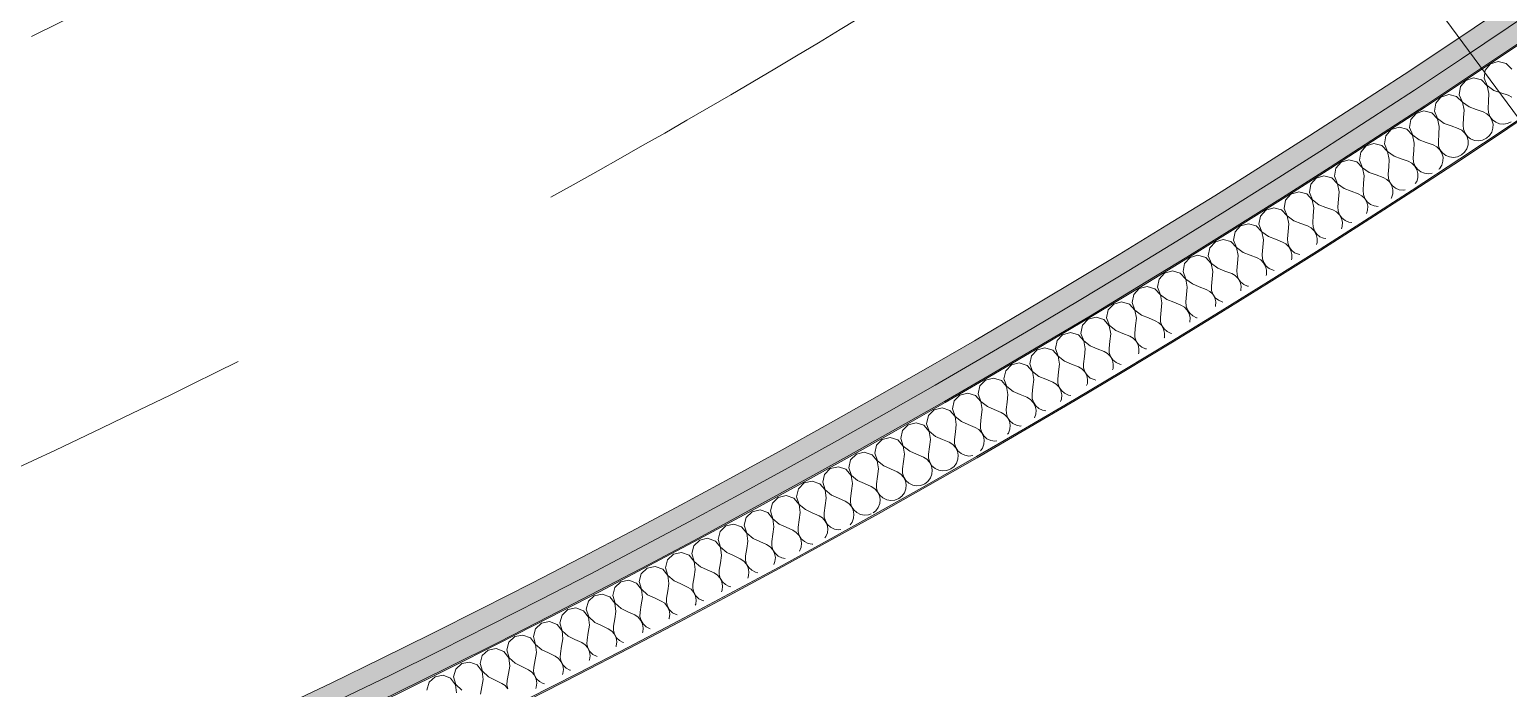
# Model space of a CAD drawing. Header units: millimetres. Extents: x -50172 to 68897, y -80883 to 956680.
# Drawn here: x -23919 to -22738, y -50097 to -49570 of the extents above; entities that cross this region are included whole.
import ezdxf
from ezdxf.enums import TextEntityAlignment as Align

# ---------------------------------------------------------------- set-up
doc = ezdxf.new("R2010")
doc.units = ezdxf.units.MM
doc.header["$MEASUREMENT"] = 0
doc.linetypes.add('Dashed', pattern=[564.444447, 282.222223, -282.222223])
doc.linetypes.add('Double Dashed', pattern=[1093.611073, 529.166651, -211.666656, 141.111112, -211.666656])
doc.layers.add('New_A-15-MG_Structural_Grid_Phase_2', color=7, linetype='Continuous')
doc.layers.add('New_A-25-M_Wall_Int', color=7, linetype='Continuous')
for name, color, linetype, lineweight, true_color in [('New_A-15-MG_Structural_Grid_Phase_2_Pen_No__222', 7, 'Continuous', 13, 0x65af33), ('New_A-25-M_Wall_Int_Pen_No__107', 7, 'Continuous', 15, 0xa6a6a6), ('New_A-25-M_Wall_Int_Pen_No__81', 7, 'Continuous', 20, 0x6a6a6a)]:
    doc.layers.add(name, color=color, linetype=linetype, lineweight=lineweight, true_color=true_color)
for name, color, linetype, lineweight in [('New_A-25-M_Wall_Int_Pen_No__1', 7, 'Continuous', 13), ('New_A-25-M_Wall_Int_Pen_No__150', 7, 'Continuous', 0), ('New_A-35-M_FFE_Sanitary_Pen_No__1', 7, 'Continuous', 13), ('New_A-95-P_Drawing_Pen_No__191', 7, 'Continuous', 5)]:
    doc.layers.add(name, color=color, linetype=linetype, lineweight=lineweight)
doc.styles.add('GENERATED_STYLE_4', font='')
doc.styles.get('GENERATED_STYLE_4').set_extended_font_data('Swis721 BT')

# ---------------------------------------------------------------- blocks, each defined once
blk = doc.blocks.new('*X239')
at = {"layer": 'New_A-25-M_Wall_Int_Pen_No__150', "linetype": 'Continuous'}
for p, q in [((-22756.7, -49602.9), (-22757.7, -49609.4)), ((-22752.5, -49598), (-22756.7, -49602.9)), ((-22746.3, -49595.9), (-22752.5, -49598)), ((-22740, -49597.5), (-22746.3, -49595.9)), ((-22735.4, -49602.1), (-22740, -49597.5)), ((-22776.5, -49616.1), (-22777.5, -49622.6)), ((-22772.3, -49611.2), (-22776.5, -49616.1)), ((-22766.1, -49609.2), (-22772.3, -49611.2)), ((-22759.8, -49610.8), (-22766.1, -49609.2)), ((-22755.2, -49615.4), (-22759.8, -49610.8)), ((-22757.7, -49609.4), (-22755.1, -49615.3)), ((-22753.8, -49621.7), (-22755.2, -49615.4)), ((-22755.1, -49615.3), (-22749.8, -49619.1)), ((-22796.3, -49629.3), (-22797.3, -49635.7)), ((-22792.1, -49624.4), (-22796.3, -49629.3)), ((-22785.9, -49622.4), (-22792.1, -49624.4)), ((-22779.6, -49624), (-22785.9, -49622.4)), ((-22775, -49628.6), (-22779.6, -49624)), ((-22777.5, -49622.6), (-22774.9, -49628.6)), ((-22773.6, -49635), (-22775, -49628.6)), ((-22774.9, -49628.6), (-22769.6, -49632.3)), ((-22754.1, -49627.7), (-22754.4, -49633.6)), ((-22753.8, -49621.7), (-22754.1, -49627.7)), ((-22749.8, -49619.1), (-22744.2, -49621.1)), ((-22744.2, -49621.1), (-22738.5, -49623)), ((-22735.6, -49624.5), (-22738.5, -49623)), ((-22816.2, -49642.4), (-22817.2, -49648.8)), ((-22811.9, -49637.5), (-22816.2, -49642.4)), ((-22805.7, -49635.5), (-22811.9, -49637.5)), ((-22799.4, -49637.1), (-22805.7, -49635.5)), ((-22794.9, -49641.8), (-22799.4, -49637.1)), ((-22797.3, -49635.7), (-22794.8, -49641.7)), ((-22793.5, -49648.1), (-22794.9, -49641.8)), ((-22794.8, -49641.7), (-22789.5, -49645.5)), ((-22774, -49640.9), (-22774.3, -49646.9)), ((-22773.6, -49635), (-22774, -49640.9)), ((-22769.6, -49632.3), (-22764, -49634.3)), ((-22764, -49634.3), (-22758.4, -49636.3)), ((-22755.5, -49637.8), (-22758.4, -49636.3)), ((-22753.1, -49640), (-22755.5, -49637.8)), ((-22754.4, -49633.6), (-22754.2, -49636.9)), ((-22754.2, -49636.9), (-22753, -49640)), ((-22751.4, -49642.9), (-22753.1, -49640)), ((-22753, -49640), (-22751, -49642.6)), ((-22751, -49642.6), (-22748.4, -49644.6)), ((-22831.8, -49650.5), (-22836.1, -49655.4)), ((-22825.6, -49648.6), (-22831.8, -49650.5)), ((-22819.3, -49650.2), (-22825.6, -49648.6)), ((-22814.8, -49654.9), (-22819.3, -49650.2)), ((-22817.2, -49648.8), (-22814.7, -49654.8)), ((-22793.9, -49654.1), (-22794.2, -49660)), ((-22793.5, -49648.1), (-22793.9, -49654.1)), ((-22789.5, -49645.5), (-22783.9, -49647.5)), ((-22783.9, -49647.5), (-22778.3, -49649.5)), ((-22775.4, -49651), (-22778.3, -49649.5)), ((-22773, -49653.3), (-22775.4, -49651)), ((-22774.3, -49646.9), (-22774.1, -49650.1)), ((-22774.1, -49650.1), (-22772.9, -49653.2)), ((-22771.3, -49656.1), (-22773, -49653.3)), ((-22772.9, -49653.2), (-22771, -49655.9)), ((-22753.3, -49655.3), (-22751.6, -49652.5)), ((-22751.6, -49652.5), (-22750.6, -49649.3)), ((-22750.5, -49646), (-22751.4, -49642.9)), ((-22750.6, -49649.3), (-22750.5, -49646)), ((-22748.4, -49644.6), (-22745.4, -49645.8)), ((-22745.4, -49645.8), (-22742.1, -49646.2)), ((-22742.1, -49646.2), (-22738.9, -49645.6)), ((-22738.9, -49645.6), (-22735.9, -49644.2)), ((-22851.8, -49663.5), (-22856.1, -49668.4)), ((-22845.6, -49661.6), (-22851.8, -49663.5)), ((-22839.3, -49663.2), (-22845.6, -49661.6)), ((-22834.8, -49667.9), (-22839.3, -49663.2)), ((-22836.1, -49655.4), (-22837.2, -49661.9)), ((-22837.2, -49661.9), (-22834.7, -49667.9)), ((-22813.4, -49661.3), (-22814.8, -49654.9)), ((-22814.7, -49654.8), (-22809.5, -49658.6)), ((-22813.4, -49661.3), (-22813.8, -49667.2)), ((-22809.5, -49658.6), (-22803.8, -49660.7)), ((-22803.8, -49660.7), (-22798.2, -49662.7)), ((-22795.3, -49664.2), (-22798.2, -49662.7)), ((-22792.9, -49666.5), (-22795.3, -49664.2)), ((-22794.2, -49660), (-22794, -49663.3)), ((-22794, -49663.3), (-22792.9, -49666.4)), ((-22773.3, -49668.5), (-22771.5, -49665.7)), ((-22771.5, -49665.7), (-22770.5, -49662.6)), ((-22770.5, -49659.3), (-22771.3, -49656.1)), ((-22771, -49655.9), (-22768.4, -49657.9)), ((-22770.5, -49662.6), (-22770.5, -49659.3)), ((-22768.4, -49657.9), (-22765.3, -49659.1)), ((-22765.3, -49659.1), (-22762, -49659.5)), ((-22762, -49659.5), (-22758.8, -49658.9)), ((-22758.8, -49658.9), (-22755.8, -49657.4)), ((-22755.8, -49657.4), (-22753.3, -49655.3)), ((-22871.8, -49676.4), (-22876.1, -49681.3)), ((-22865.6, -49674.5), (-22871.8, -49676.4)), ((-22859.3, -49676.2), (-22865.6, -49674.5)), ((-22854.8, -49680.9), (-22859.3, -49676.2)), ((-22856.1, -49668.4), (-22857.1, -49674.8)), ((-22857.1, -49674.8), (-22854.7, -49680.9)), ((-22833.4, -49674.3), (-22834.8, -49667.9)), ((-22834.7, -49667.9), (-22829.4, -49671.7)), ((-22833.4, -49674.3), (-22833.8, -49680.2)), ((-22829.4, -49671.7), (-22823.8, -49673.7)), ((-22823.8, -49673.7), (-22818.2, -49675.8)), ((-22815.3, -49677.3), (-22818.2, -49675.8)), ((-22812.9, -49679.6), (-22815.3, -49677.3)), ((-22813.8, -49667.2), (-22814.2, -49673.1)), ((-22814.2, -49673.1), (-22814, -49676.4)), ((-22814, -49676.4), (-22812.9, -49679.5)), ((-22792.9, -49666.4), (-22790.9, -49669.1)), ((-22791.3, -49669.3), (-22792.9, -49666.5)), ((-22791.5, -49678.9), (-22790.5, -49675.8)), ((-22790.4, -49672.5), (-22791.3, -49669.3)), ((-22790.9, -49669.1), (-22788.3, -49671.1)), ((-22790.5, -49675.8), (-22790.4, -49672.5)), ((-22788.3, -49671.1), (-22785.3, -49672.3)), ((-22785.3, -49672.3), (-22782, -49672.7)), ((-22782, -49672.7), (-22778.8, -49672.1)), ((-22778.8, -49672.1), (-22775.8, -49670.7)), ((-22775.8, -49670.7), (-22773.3, -49668.5)), ((-22891.8, -49689.3), (-22896.1, -49694.2)), ((-22885.6, -49687.4), (-22891.8, -49689.3)), ((-22879.3, -49689.1), (-22885.6, -49687.4)), ((-22874.8, -49693.8), (-22879.3, -49689.1)), ((-22876.1, -49681.3), (-22877.2, -49687.7)), ((-22877.2, -49687.7), (-22874.7, -49693.8)), ((-22853.4, -49687.3), (-22854.8, -49680.9)), ((-22854.7, -49680.9), (-22849.4, -49684.7)), ((-22853.4, -49687.3), (-22853.9, -49693.2)), ((-22849.4, -49684.7), (-22843.8, -49686.7)), ((-22843.8, -49686.7), (-22838.2, -49688.8)), ((-22835.3, -49690.3), (-22838.2, -49688.8)), ((-22833.8, -49680.2), (-22834.2, -49686.2)), ((-22834.2, -49686.2), (-22834, -49689.5)), ((-22834, -49689.5), (-22832.9, -49692.6)), ((-22812.9, -49679.5), (-22810.9, -49682.2)), ((-22811.3, -49682.4), (-22812.9, -49679.6)), ((-22811.5, -49692), (-22810.5, -49688.9)), ((-22810.5, -49685.6), (-22811.3, -49682.4)), ((-22810.9, -49682.2), (-22808.3, -49684.2)), ((-22810.5, -49688.9), (-22810.5, -49685.6)), ((-22808.3, -49684.2), (-22805.3, -49685.4)), ((-22805.3, -49685.4), (-22802, -49685.8)), ((-22802, -49685.8), (-22799, -49685.3)), ((-22793.7, -49682), (-22793.3, -49681.7)), ((-22793.3, -49681.7), (-22791.5, -49678.9)), ((-22905.6, -49700.2), (-22911.9, -49702.1)), ((-22899.3, -49701.9), (-22905.6, -49700.2)), ((-22896.1, -49694.2), (-22897.2, -49700.6)), ((-22897.2, -49700.6), (-22894.8, -49706.6)), ((-22873.5, -49700.2), (-22874.8, -49693.8)), ((-22874.7, -49693.8), (-22869.5, -49697.6)), ((-22873.5, -49700.2), (-22873.9, -49706.1)), ((-22869.5, -49697.6), (-22863.9, -49699.7)), ((-22863.9, -49699.7), (-22858.3, -49701.8)), ((-22853.9, -49693.2), (-22854.3, -49699.2)), ((-22854.3, -49699.2), (-22854.1, -49702.4)), ((-22833, -49692.6), (-22835.3, -49690.3)), ((-22831.3, -49695.4), (-22833, -49692.6)), ((-22832.9, -49692.6), (-22831, -49695.2)), ((-22830.5, -49698.6), (-22831.3, -49695.4)), ((-22831, -49695.2), (-22828.4, -49697.3)), ((-22830.6, -49701.9), (-22830.5, -49698.6)), ((-22828.4, -49697.3), (-22825.4, -49698.5)), ((-22825.4, -49698.5), (-22822.1, -49698.9)), ((-22822.1, -49698.9), (-22820.8, -49698.7)), ((-22812.6, -49693.6), (-22811.5, -49692)), ((-22925.7, -49713), (-22932, -49714.8)), ((-22919.5, -49714.7), (-22925.7, -49713)), ((-22916.2, -49706.9), (-22917.3, -49713.4)), ((-22917.3, -49713.4), (-22914.9, -49719.4)), ((-22911.9, -49702.1), (-22916.2, -49706.9)), ((-22894.9, -49706.7), (-22899.3, -49701.9)), ((-22893.6, -49713), (-22894.9, -49706.7)), ((-22894.8, -49706.6), (-22889.6, -49710.5)), ((-22893.6, -49713), (-22894.1, -49719)), ((-22889.6, -49710.5), (-22884, -49712.6)), ((-22884, -49712.6), (-22878.4, -49714.7)), ((-22873.9, -49706.1), (-22874.4, -49712.1)), ((-22874.4, -49712.1), (-22874.2, -49715.4)), ((-22855.4, -49703.3), (-22858.3, -49701.8)), ((-22853, -49705.6), (-22855.4, -49703.3)), ((-22854.1, -49702.4), (-22853, -49705.5)), ((-22853, -49705.5), (-22851.1, -49708.2)), ((-22851.4, -49708.4), (-22853, -49705.6)), ((-22850.6, -49711.6), (-22851.4, -49708.4)), ((-22851.1, -49708.2), (-22848.5, -49710.3)), ((-22850.7, -49714.9), (-22850.6, -49711.6)), ((-22848.5, -49710.3), (-22845.4, -49711.5)), ((-22845.4, -49711.5), (-22842.3, -49711.9)), ((-22831.9, -49705.5), (-22831.6, -49705.1)), ((-22831.6, -49705.1), (-22830.6, -49701.9)), ((-22936.3, -49719.7), (-22937.5, -49726.1)), ((-22932, -49714.8), (-22936.3, -49719.7)), ((-22915, -49719.5), (-22919.5, -49714.7)), ((-22913.7, -49725.8), (-22915, -49719.5)), ((-22914.9, -49719.4), (-22909.7, -49723.3)), ((-22909.7, -49723.3), (-22904.1, -49725.4)), ((-22894.1, -49719), (-22894.5, -49724.9)), ((-22894.5, -49724.9), (-22894.3, -49728.2)), ((-22875.5, -49716.2), (-22878.4, -49714.7)), ((-22873.2, -49718.5), (-22875.5, -49716.2)), ((-22874.2, -49715.4), (-22873.1, -49718.5)), ((-22871.5, -49721.4), (-22873.2, -49718.5)), ((-22873.1, -49718.5), (-22871.2, -49721.1)), ((-22870.7, -49724.5), (-22871.5, -49721.4)), ((-22871.2, -49721.1), (-22868.6, -49723.2)), ((-22870.9, -49727.8), (-22870.7, -49724.5)), ((-22868.6, -49723.2), (-22865.6, -49724.5)), ((-22865.6, -49724.5), (-22863.2, -49724.7)), ((-22851.6, -49717.6), (-22850.7, -49714.9)), ((-22956.5, -49732.3), (-22957.7, -49738.7)), ((-22952.1, -49727.5), (-22956.5, -49732.3)), ((-22945.9, -49725.7), (-22952.1, -49727.5)), ((-22939.6, -49727.4), (-22945.9, -49725.7)), ((-22935.2, -49732.2), (-22939.6, -49727.4)), ((-22937.5, -49726.1), (-22935.1, -49732.1)), ((-22933.9, -49738.6), (-22935.2, -49732.2)), ((-22935.1, -49732.1), (-22929.9, -49736)), ((-22929.9, -49736), (-22924.3, -49738.1)), ((-22914.2, -49731.8), (-22914.7, -49737.7)), ((-22913.7, -49725.8), (-22914.2, -49731.8)), ((-22904.1, -49725.4), (-22898.6, -49727.5)), ((-22895.7, -49729.1), (-22898.6, -49727.5)), ((-22893.3, -49731.4), (-22895.7, -49729.1)), ((-22894.3, -49728.2), (-22893.2, -49731.3)), ((-22891.7, -49734.2), (-22893.3, -49731.4)), ((-22893.2, -49731.3), (-22891.3, -49734)), ((-22890.9, -49737.4), (-22891.7, -49734.2)), ((-22891.3, -49734), (-22888.8, -49736.1)), ((-22888.8, -49736.1), (-22885.8, -49737.3)), ((-22871.5, -49729.9), (-22870.9, -49727.8)), ((-22976.7, -49744.9), (-22977.9, -49751.3)), ((-22972.3, -49740.1), (-22976.7, -49744.9)), ((-22966.1, -49738.3), (-22972.3, -49740.1)), ((-22959.8, -49740), (-22966.1, -49738.3)), ((-22955.4, -49744.8), (-22959.8, -49740)), ((-22957.7, -49738.7), (-22955.3, -49744.8)), ((-22954.1, -49751.2), (-22955.4, -49744.8)), ((-22955.3, -49744.8), (-22950.1, -49748.7)), ((-22950.1, -49748.7), (-22944.5, -49750.8)), ((-22934.4, -49744.5), (-22934.9, -49750.4)), ((-22933.9, -49738.6), (-22934.4, -49744.5)), ((-22924.3, -49738.1), (-22918.7, -49740.3)), ((-22915.9, -49741.8), (-22918.7, -49740.3)), ((-22913.5, -49744.1), (-22915.9, -49741.8)), ((-22914.7, -49737.7), (-22914.5, -49741)), ((-22914.5, -49741), (-22913.4, -49744.1)), ((-22911.9, -49747), (-22913.5, -49744.1)), ((-22913.4, -49744.1), (-22911.6, -49746.8)), ((-22911.1, -49750.2), (-22911.9, -49747)), ((-22911.6, -49746.8), (-22909, -49748.9)), ((-22909, -49748.9), (-22906, -49750.1)), ((-22891.5, -49742.2), (-22891, -49740.7)), ((-22891, -49740.7), (-22890.9, -49737.4)), ((-22885.8, -49737.3), (-22884, -49737.6)), ((-22996.9, -49757.4), (-22998.1, -49763.8)), ((-22992.5, -49752.6), (-22996.9, -49757.4)), ((-22986.3, -49750.9), (-22992.5, -49752.6)), ((-22980, -49752.6), (-22986.3, -49750.9)), ((-22975.6, -49757.4), (-22980, -49752.6)), ((-22977.9, -49751.3), (-22975.5, -49757.4)), ((-22974.4, -49763.8), (-22975.6, -49757.4)), ((-22975.5, -49757.4), (-22970.3, -49761.3)), ((-22954.7, -49757.2), (-22955.2, -49763.1)), ((-22954.1, -49751.2), (-22954.7, -49757.2)), ((-22944.5, -49750.8), (-22939, -49753)), ((-22936.1, -49754.6), (-22939, -49753)), ((-22933.8, -49756.9), (-22936.1, -49754.6)), ((-22934.9, -49750.4), (-22934.7, -49753.7)), ((-22934.7, -49753.7), (-22933.7, -49756.8)), ((-22932.2, -49759.7), (-22933.8, -49756.9)), ((-22933.7, -49756.8), (-22931.8, -49759.5)), ((-22931.4, -49762.9), (-22932.2, -49759.7)), ((-22931.8, -49759.5), (-22929.3, -49761.6)), ((-22911.6, -49754.6), (-22911.3, -49753.5)), ((-22911.3, -49753.5), (-22911.1, -49750.2)), ((-22906, -49750.1), (-22904.7, -49750.3)), ((-23017.2, -49769.9), (-23018.4, -49776.3)), ((-23012.8, -49765.1), (-23017.2, -49769.9)), ((-23006.5, -49763.4), (-23012.8, -49765.1)), ((-23000.3, -49765.1), (-23006.5, -49763.4)), ((-22995.9, -49770), (-23000.3, -49765.1)), ((-22998.1, -49763.8), (-22995.8, -49769.9)), ((-22994.7, -49776.4), (-22995.9, -49770)), ((-22995.8, -49769.9), (-22990.6, -49773.8)), ((-22974.9, -49769.8), (-22975.5, -49775.7)), ((-22974.4, -49763.8), (-22974.9, -49769.8)), ((-22970.3, -49761.3), (-22964.8, -49763.5)), ((-22964.8, -49763.5), (-22959.2, -49765.6)), ((-22956.4, -49767.2), (-22959.2, -49765.6)), ((-22954, -49769.5), (-22956.4, -49767.2)), ((-22955.2, -49763.1), (-22955, -49766.4)), ((-22955, -49766.4), (-22954, -49769.5)), ((-22954, -49769.5), (-22952.1, -49772.2)), ((-22952.4, -49772.4), (-22954, -49769.5)), ((-22951.7, -49775.6), (-22952.4, -49772.4)), ((-22952.1, -49772.2), (-22949.6, -49774.3)), ((-22931.8, -49767), (-22931.5, -49766.2)), ((-22931.5, -49766.2), (-22931.4, -49762.9)), ((-22929.3, -49761.6), (-22926.2, -49762.9)), ((-22926.2, -49762.9), (-22925.4, -49763)), ((-23037.5, -49782.3), (-23038.8, -49788.7)), ((-23033.1, -49777.5), (-23037.5, -49782.3)), ((-23026.8, -49775.8), (-23033.1, -49777.5)), ((-23020.6, -49777.6), (-23026.8, -49775.8)), ((-23016.2, -49782.4), (-23020.6, -49777.6)), ((-23018.4, -49776.3), (-23016.1, -49782.4)), ((-23015, -49788.8), (-23016.2, -49782.4)), ((-23016.1, -49782.4), (-23011, -49786.3)), ((-22995.3, -49782.3), (-22995.8, -49788.2)), ((-22994.7, -49776.4), (-22995.3, -49782.3)), ((-22990.6, -49773.8), (-22985.1, -49776)), ((-22985.1, -49776), (-22979.5, -49778.2)), ((-22976.7, -49779.8), (-22979.5, -49778.2)), ((-22974.4, -49782.1), (-22976.7, -49779.8)), ((-22975.5, -49775.7), (-22975.3, -49779)), ((-22975.3, -49779), (-22974.3, -49782.1)), ((-22972.8, -49785), (-22974.4, -49782.1)), ((-22974.3, -49782.1), (-22972.4, -49784.8)), ((-22952, -49779.4), (-22951.9, -49778.9)), ((-22951.9, -49778.9), (-22951.7, -49775.6)), ((-22949.6, -49774.3), (-22946.5, -49775.6)), ((-22946.5, -49775.6), (-22945.9, -49775.7)), ((-23057.9, -49794.6), (-23059.2, -49801)), ((-23053.4, -49789.9), (-23057.9, -49794.6)), ((-23047.2, -49788.1), (-23053.4, -49789.9)), ((-23040.9, -49790), (-23047.2, -49788.1)), ((-23036.6, -49794.8), (-23040.9, -49790)), ((-23038.8, -49788.7), (-23036.5, -49794.8)), ((-23035.4, -49801.2), (-23036.6, -49794.8)), ((-23036.5, -49794.8), (-23031.3, -49798.7)), ((-23015.6, -49794.7), (-23016.2, -49800.7)), ((-23015, -49788.8), (-23015.6, -49794.7)), ((-23011, -49786.3), (-23005.4, -49788.5)), ((-23005.4, -49788.5), (-22999.9, -49790.7)), ((-22997, -49792.3), (-22999.9, -49790.7)), ((-22994.7, -49794.7), (-22997, -49792.3)), ((-22995.8, -49788.2), (-22995.7, -49791.5)), ((-22995.7, -49791.5), (-22994.6, -49794.6)), ((-22993.1, -49797.5), (-22994.7, -49794.7)), ((-22994.6, -49794.6), (-22992.8, -49797.3)), ((-22972, -49788.2), (-22972.8, -49785)), ((-22972.4, -49784.8), (-22969.9, -49786.9)), ((-22972.3, -49791.9), (-22972.2, -49791.5)), ((-22972.2, -49791.5), (-22972, -49788.2)), ((-22969.9, -49786.9), (-22966.9, -49788.2)), ((-22966.9, -49788.2), (-22966.4, -49788.3)), ((-23078.3, -49806.9), (-23079.6, -49813.3)), ((-23073.8, -49802.1), (-23078.3, -49806.9)), ((-23067.6, -49800.4), (-23073.8, -49802.1)), ((-23061.3, -49802.3), (-23067.6, -49800.4)), ((-23057, -49807.2), (-23061.3, -49802.3)), ((-23059.2, -49801), (-23056.9, -49807.1)), ((-23055.8, -49813.6), (-23057, -49807.2)), ((-23056.9, -49807.1), (-23051.8, -49811.1)), ((-23036, -49807.1), (-23036.6, -49813.1)), ((-23035.4, -49801.2), (-23036, -49807.1)), ((-23031.3, -49798.7), (-23025.8, -49801)), ((-23025.8, -49801), (-23020.3, -49803.2)), ((-23017.4, -49804.8), (-23020.3, -49803.2)), ((-23015.1, -49807.1), (-23017.4, -49804.8)), ((-23016.2, -49800.7), (-23016.1, -49804)), ((-23016.1, -49804), (-23015, -49807.1)), ((-23013.6, -49810), (-23015.1, -49807.1)), ((-23015, -49807.1), (-23013.2, -49809.8)), ((-22992.4, -49800.8), (-22993.1, -49797.5)), ((-22992.8, -49797.3), (-22990.3, -49799.4)), ((-22992.7, -49804.4), (-22992.6, -49804)), ((-22992.6, -49804), (-22992.4, -49800.8)), ((-22990.3, -49799.4), (-22987.3, -49800.8)), ((-22987.3, -49800.8), (-22986.8, -49800.8)), ((-23098.7, -49819.1), (-23100, -49825.5)), ((-23094.3, -49814.4), (-23098.7, -49819.1)), ((-23088, -49812.7), (-23094.3, -49814.4)), ((-23081.7, -49814.6), (-23088, -49812.7)), ((-23077.4, -49819.4), (-23081.7, -49814.6)), ((-23079.6, -49813.3), (-23077.3, -49819.4)), ((-23076.3, -49825.8), (-23077.4, -49819.4)), ((-23077.3, -49819.4), (-23072.2, -49823.4)), ((-23056.5, -49819.5), (-23057.1, -49825.4)), ((-23055.8, -49813.6), (-23056.5, -49819.5)), ((-23051.8, -49811.1), (-23046.2, -49813.3)), ((-23046.2, -49813.3), (-23040.7, -49815.6)), ((-23037.9, -49817.2), (-23040.7, -49815.6)), ((-23035.6, -49819.5), (-23037.9, -49817.2)), ((-23036.6, -49813.1), (-23036.5, -49816.4)), ((-23036.5, -49816.4), (-23035.5, -49819.5)), ((-23034, -49822.4), (-23035.6, -49819.5)), ((-23035.5, -49819.5), (-23033.6, -49822.2)), ((-23012.8, -49813.2), (-23013.6, -49810)), ((-23013.2, -49809.8), (-23010.7, -49811.9)), ((-23013.2, -49817), (-23013, -49816.5)), ((-23013, -49816.5), (-23012.8, -49813.2)), ((-23010.7, -49811.9), (-23007.7, -49813.3)), ((-23007.7, -49813.3), (-23007.2, -49813.3)), ((-23119.2, -49831.2), (-23120.5, -49837.6)), ((-23114.7, -49826.5), (-23119.2, -49831.2)), ((-23108.4, -49824.9), (-23114.7, -49826.5)), ((-23102.2, -49826.7), (-23108.4, -49824.9)), ((-23097.9, -49831.6), (-23102.2, -49826.7)), ((-23100, -49825.5), (-23097.8, -49831.6)), ((-23096.8, -49838), (-23097.9, -49831.6)), ((-23097.8, -49831.6), (-23092.7, -49835.6)), ((-23076.3, -49825.8), (-23076.9, -49831.8)), ((-23072.2, -49823.4), (-23066.7, -49825.6)), ((-23066.7, -49825.6), (-23061.2, -49827.9)), ((-23058.3, -49829.5), (-23061.2, -49827.9)), ((-23056, -49831.9), (-23058.3, -49829.5)), ((-23057.1, -49825.4), (-23057, -49828.7)), ((-23057, -49828.7), (-23056, -49831.8)), ((-23033.3, -49825.6), (-23034, -49822.4)), ((-23033.8, -49829.7), (-23033.5, -49828.9)), ((-23033.6, -49822.2), (-23031.1, -49824.3)), ((-23033.5, -49828.9), (-23033.3, -49825.6)), ((-23031.1, -49824.3), (-23028.1, -49825.7)), ((-23028.1, -49825.7), (-23027.4, -49825.8)), ((-23139.7, -49843.3), (-23141.1, -49849.7)), ((-23135.2, -49838.6), (-23139.7, -49843.3)), ((-23128.9, -49837), (-23135.2, -49838.6)), ((-23122.7, -49838.9), (-23128.9, -49837)), ((-23118.4, -49843.8), (-23122.7, -49838.9)), ((-23120.5, -49837.6), (-23118.3, -49843.7)), ((-23096.8, -49838), (-23097.5, -49844)), ((-23092.7, -49835.6), (-23087.2, -49837.9)), ((-23087.2, -49837.9), (-23081.7, -49840.1)), ((-23078.8, -49841.8), (-23081.7, -49840.1)), ((-23076.6, -49844.1), (-23078.8, -49841.8)), ((-23076.9, -49831.8), (-23077.6, -49837.7)), ((-23077.6, -49837.7), (-23077.5, -49841)), ((-23077.5, -49841), (-23076.5, -49844.1)), ((-23056, -49831.8), (-23054.1, -49834.6)), ((-23054.5, -49834.8), (-23056, -49831.9)), ((-23053.8, -49838), (-23054.5, -49834.8)), ((-23054.4, -49842.4), (-23054, -49841.3)), ((-23054.1, -49834.6), (-23051.6, -49836.7)), ((-23054, -49841.3), (-23053.8, -49838)), ((-23051.6, -49836.7), (-23048.6, -49838)), ((-23048.6, -49838), (-23047.6, -49838.2)), ((-23155.8, -49850.6), (-23160.3, -49855.3)), ((-23149.5, -49849), (-23155.8, -49850.6)), ((-23143.2, -49850.9), (-23149.5, -49849)), ((-23139, -49855.8), (-23143.2, -49850.9)), ((-23141.1, -49849.7), (-23138.9, -49855.8)), ((-23117.3, -49850.2), (-23118.4, -49843.8)), ((-23118.3, -49843.7), (-23113.2, -49847.8)), ((-23117.3, -49850.2), (-23118, -49856.1)), ((-23113.2, -49847.8), (-23107.7, -49850)), ((-23107.7, -49850), (-23102.2, -49852.3)), ((-23099.4, -49854), (-23102.2, -49852.3)), ((-23097.1, -49856.4), (-23099.4, -49854)), ((-23097.5, -49844), (-23098.1, -49849.9)), ((-23098.1, -49849.9), (-23098, -49853.2)), ((-23098, -49853.2), (-23097, -49856.3)), ((-23075, -49847), (-23076.6, -49844.1)), ((-23076.5, -49844.1), (-23074.7, -49846.8)), ((-23075.1, -49855.1), (-23074.5, -49853.5)), ((-23074.3, -49850.3), (-23075, -49847)), ((-23074.7, -49846.8), (-23072.2, -49849)), ((-23074.5, -49853.5), (-23074.3, -49850.3)), ((-23072.2, -49849), (-23069.2, -49850.3)), ((-23069.2, -49850.3), (-23067.7, -49850.6)), ((-23176.3, -49862.6), (-23180.9, -49867.3)), ((-23170, -49861), (-23176.3, -49862.6)), ((-23163.8, -49862.9), (-23170, -49861)), ((-23159.6, -49867.9), (-23163.8, -49862.9)), ((-23160.3, -49855.3), (-23161.6, -49861.7)), ((-23161.6, -49861.7), (-23159.5, -49867.8)), ((-23137.9, -49862.3), (-23139, -49855.8)), ((-23138.9, -49855.8), (-23133.8, -49859.9)), ((-23137.9, -49862.3), (-23138.6, -49868.2)), ((-23133.8, -49859.9), (-23128.3, -49862.2)), ((-23128.3, -49862.2), (-23122.8, -49864.4)), ((-23120, -49866.1), (-23122.8, -49864.4)), ((-23117.7, -49868.5), (-23120, -49866.1)), ((-23118, -49856.1), (-23118.7, -49862)), ((-23118.7, -49862), (-23118.6, -49865.3)), ((-23118.6, -49865.3), (-23117.6, -49868.4)), ((-23095.6, -49859.3), (-23097.1, -49856.4)), ((-23097, -49856.3), (-23095.2, -49859)), ((-23095.9, -49867.9), (-23095.1, -49865.8)), ((-23094.9, -49862.5), (-23095.6, -49859.3)), ((-23095.2, -49859), (-23092.7, -49861.2)), ((-23095.1, -49865.8), (-23094.9, -49862.5)), ((-23092.7, -49861.2), (-23089.7, -49862.6)), ((-23089.7, -49862.6), (-23087.7, -49862.9)), ((-23196.9, -49874.5), (-23201.5, -49879.1)), ((-23190.6, -49872.9), (-23196.9, -49874.5)), ((-23184.4, -49874.9), (-23190.6, -49872.9)), ((-23180.2, -49879.8), (-23184.4, -49874.9)), ((-23180.9, -49867.3), (-23182.3, -49873.6)), ((-23182.3, -49873.6), (-23180.1, -49879.7)), ((-23158.5, -49874.3), (-23159.6, -49867.9)), ((-23159.5, -49867.8), (-23154.4, -49871.9)), ((-23158.5, -49874.3), (-23159.2, -49880.2)), ((-23154.4, -49871.9), (-23148.9, -49874.2)), ((-23148.9, -49874.2), (-23143.4, -49876.5)), ((-23140.6, -49878.2), (-23143.4, -49876.5)), ((-23138.3, -49880.6), (-23140.6, -49878.2)), ((-23138.6, -49868.2), (-23139.3, -49874.1)), ((-23139.3, -49874.1), (-23139.2, -49877.4)), ((-23139.2, -49877.4), (-23138.3, -49880.5)), ((-23116.2, -49871.4), (-23117.7, -49868.5)), ((-23117.6, -49868.4), (-23115.8, -49871.2)), ((-23116.8, -49880.8), (-23115.8, -49877.9)), ((-23115.5, -49874.6), (-23116.2, -49871.4)), ((-23115.8, -49871.2), (-23113.3, -49873.3)), ((-23115.8, -49877.9), (-23115.5, -49874.6)), ((-23113.3, -49873.3), (-23110.4, -49874.7)), ((-23110.4, -49874.7), (-23107.7, -49875.2)), ((-23217.6, -49886.3), (-23222.1, -49890.9)), ((-23211.3, -49884.7), (-23217.6, -49886.3)), ((-23205.1, -49886.7), (-23211.3, -49884.7)), ((-23200.9, -49891.7), (-23205.1, -49886.7)), ((-23201.5, -49879.1), (-23202.9, -49885.5)), ((-23202.9, -49885.5), (-23200.8, -49891.6)), ((-23179.2, -49886.2), (-23180.2, -49879.8)), ((-23180.1, -49879.7), (-23175, -49883.8)), ((-23179.2, -49886.2), (-23179.9, -49892.1)), ((-23175, -49883.8), (-23169.6, -49886.2)), ((-23169.6, -49886.2), (-23164.1, -49888.5)), ((-23161.3, -49890.2), (-23164.1, -49888.5)), ((-23159, -49892.6), (-23161.3, -49890.2)), ((-23159.2, -49880.2), (-23159.9, -49886.1)), ((-23159.9, -49886.1), (-23159.9, -49889.4)), ((-23159.9, -49889.4), (-23158.9, -49892.5)), ((-23138.3, -49880.5), (-23136.5, -49883.3)), ((-23136.8, -49883.5), (-23138.3, -49880.6)), ((-23137.6, -49893.1), (-23136.4, -49890)), ((-23136.2, -49886.7), (-23136.8, -49883.5)), ((-23136.5, -49883.3), (-23134, -49885.4)), ((-23136.4, -49890), (-23136.2, -49886.7)), ((-23134, -49885.4), (-23131, -49886.8)), ((-23131, -49886.8), (-23127.8, -49887.4)), ((-23127.8, -49887.4), (-23127.5, -49887.3)), ((-23238.3, -49898.1), (-23242.9, -49902.7)), ((-23232, -49896.5), (-23238.3, -49898.1)), ((-23225.8, -49898.5), (-23232, -49896.5)), ((-23221.6, -49903.5), (-23225.8, -49898.5)), ((-23222.1, -49890.9), (-23223.6, -49897.3)), ((-23223.6, -49897.3), (-23221.5, -49903.4)), ((-23199.9, -49898.1), (-23200.9, -49891.7)), ((-23200.8, -49891.6), (-23195.7, -49895.7)), ((-23199.9, -49898.1), (-23200.6, -49904)), ((-23195.7, -49895.7), (-23190.3, -49898.1)), ((-23190.3, -49898.1), (-23184.8, -49900.4)), ((-23182, -49902.1), (-23184.8, -49900.4)), ((-23179.7, -49904.5), (-23182, -49902.1)), ((-23179.9, -49892.1), (-23180.6, -49898.1)), ((-23180.6, -49898.1), (-23180.6, -49901.3)), ((-23180.6, -49901.3), (-23179.6, -49904.5)), ((-23157.5, -49895.5), (-23159, -49892.6)), ((-23158.9, -49892.5), (-23157.1, -49895.3)), ((-23158.3, -49905.1), (-23157.1, -49902)), ((-23156.9, -49898.7), (-23157.5, -49895.5)), ((-23157.1, -49895.3), (-23154.7, -49897.5)), ((-23157.1, -49902), (-23156.9, -49898.7)), ((-23154.7, -49897.5), (-23151.7, -49898.9)), ((-23151.7, -49898.9), (-23148.4, -49899.4)), ((-23148.4, -49899.4), (-23146.8, -49899.2)), ((-23138.2, -49893.9), (-23137.6, -49893.1)), ((-23259, -49909.8), (-23263.6, -49914.4)), ((-23252.7, -49908.2), (-23259, -49909.8)), ((-23246.5, -49910.3), (-23252.7, -49908.2)), ((-23242.3, -49915.2), (-23246.5, -49910.3)), ((-23242.9, -49902.7), (-23244.3, -49909)), ((-23244.3, -49909), (-23242.2, -49915.2)), ((-23220.6, -49909.9), (-23221.6, -49903.5)), ((-23221.5, -49903.4), (-23216.4, -49907.6)), ((-23220.6, -49909.9), (-23221.4, -49915.8)), ((-23216.4, -49907.6), (-23211, -49909.9)), ((-23211, -49909.9), (-23205.5, -49912.3)), ((-23202.7, -49914), (-23205.5, -49912.3)), ((-23200.5, -49916.4), (-23202.7, -49914)), ((-23200.6, -49904), (-23201.4, -49909.9)), ((-23201.4, -49909.9), (-23201.3, -49913.2)), ((-23201.3, -49913.2), (-23200.4, -49916.4)), ((-23178.2, -49907.5), (-23179.7, -49904.5)), ((-23179.6, -49904.5), (-23177.9, -49907.2)), ((-23179, -49917), (-23177.9, -49914)), ((-23177.6, -49910.7), (-23178.2, -49907.5)), ((-23177.9, -49907.2), (-23175.4, -49909.4)), ((-23177.9, -49914), (-23177.6, -49910.7)), ((-23175.4, -49909.4), (-23172.4, -49910.8)), ((-23172.4, -49910.8), (-23169.2, -49911.4)), ((-23169.2, -49911.4), (-23166, -49911)), ((-23159.9, -49907.2), (-23158.3, -49905.1)), ((-23284.4, -49926), (-23285.9, -49932.3)), ((-23279.8, -49921.4), (-23284.4, -49926)), ((-23273.4, -49919.9), (-23279.8, -49921.4)), ((-23267.3, -49921.9), (-23273.4, -49919.9)), ((-23263.1, -49926.9), (-23267.3, -49921.9)), ((-23263.6, -49914.4), (-23265.1, -49920.7)), ((-23265.1, -49920.7), (-23263, -49926.9)), ((-23241.4, -49921.7), (-23242.3, -49915.2)), ((-23242.2, -49915.2), (-23237.2, -49919.3)), ((-23241.4, -49921.7), (-23242.1, -49927.6)), ((-23237.2, -49919.3), (-23231.7, -49921.7)), ((-23231.7, -49921.7), (-23226.3, -49924.1)), ((-23223.5, -49925.8), (-23226.3, -49924.1)), ((-23221.3, -49928.2), (-23223.5, -49925.8)), ((-23221.4, -49915.8), (-23222.1, -49921.7)), ((-23222.1, -49921.7), (-23222.1, -49925)), ((-23222.1, -49925), (-23221.2, -49928.2)), ((-23199, -49919.3), (-23200.5, -49916.4)), ((-23200.4, -49916.4), (-23198.6, -49919.1)), ((-23199.8, -49928.9), (-23198.6, -49925.8)), ((-23198.4, -49922.6), (-23199, -49919.3)), ((-23198.6, -49919.1), (-23196.2, -49921.3)), ((-23198.6, -49925.8), (-23198.4, -49922.6)), ((-23196.2, -49921.3), (-23193.2, -49922.7)), ((-23193.2, -49922.7), (-23189.9, -49923.3)), ((-23189.9, -49923.3), (-23186.7, -49922.9)), ((-23186.7, -49922.9), (-23183.6, -49921.7)), ((-23183.6, -49921.7), (-23181, -49919.7)), ((-23181, -49919.7), (-23179, -49917)), ((-23305.2, -49937.5), (-23306.7, -49943.9)), ((-23300.6, -49932.9), (-23305.2, -49937.5)), ((-23294.2, -49931.5), (-23300.6, -49932.9)), ((-23288.1, -49933.5), (-23294.2, -49931.5)), ((-23283.9, -49938.5), (-23288.1, -49933.5)), ((-23285.9, -49932.3), (-23283.8, -49938.5)), ((-23262.2, -49933.4), (-23263.1, -49926.9)), ((-23263, -49926.9), (-23258, -49931)), ((-23262.2, -49933.4), (-23263, -49939.3)), ((-23258, -49931), (-23252.5, -49933.4)), ((-23252.5, -49933.4), (-23247.1, -49935.8)), ((-23244.3, -49937.6), (-23247.1, -49935.8)), ((-23242.1, -49940), (-23244.3, -49937.6)), ((-23242.1, -49927.6), (-23242.9, -49933.5)), ((-23242.9, -49933.5), (-23242.9, -49936.8)), ((-23242.9, -49936.8), (-23242, -49939.9)), ((-23219.8, -49931.2), (-23221.3, -49928.2)), ((-23221.2, -49928.2), (-23219.4, -49931)), ((-23220.6, -49940.7), (-23219.5, -49937.7)), ((-23219.2, -49934.4), (-23219.8, -49931.2)), ((-23219.5, -49937.7), (-23219.2, -49934.4)), ((-23219.4, -49931), (-23217, -49933.1)), ((-23217, -49933.1), (-23214, -49934.6)), ((-23214, -49934.6), (-23210.8, -49935.1)), ((-23210.8, -49935.1), (-23207.5, -49934.8)), ((-23207.5, -49934.8), (-23204.4, -49933.6)), ((-23204.4, -49933.6), (-23201.8, -49931.6)), ((-23201.8, -49931.6), (-23199.8, -49928.9)), ((-23326, -49949), (-23327.6, -49955.3)), ((-23321.4, -49944.4), (-23326, -49949)), ((-23315.1, -49943), (-23321.4, -49944.4)), ((-23308.9, -49945.1), (-23315.1, -49943)), ((-23304.8, -49950.1), (-23308.9, -49945.1)), ((-23306.7, -49943.9), (-23304.7, -49950)), ((-23283, -49945), (-23283.9, -49938.5)), ((-23283.8, -49938.5), (-23278.8, -49942.7)), ((-23283, -49945), (-23283.8, -49950.9)), ((-23278.8, -49942.7), (-23273.4, -49945.1)), ((-23273.4, -49945.1), (-23267.9, -49947.5)), ((-23265.1, -49949.2), (-23267.9, -49947.5)), ((-23262.9, -49951.7), (-23265.1, -49949.2)), ((-23263, -49939.3), (-23263.8, -49945.2)), ((-23263.8, -49945.2), (-23263.8, -49948.5)), ((-23263.8, -49948.5), (-23262.8, -49951.6)), ((-23240.6, -49942.9), (-23242.1, -49940)), ((-23242, -49939.9), (-23240.2, -49942.7)), ((-23241.5, -49952.5), (-23240.3, -49949.4)), ((-23240, -49946.1), (-23240.6, -49942.9)), ((-23240.3, -49949.4), (-23240, -49946.1)), ((-23240.2, -49942.7), (-23237.8, -49944.9)), ((-23237.8, -49944.9), (-23234.8, -49946.3)), ((-23234.8, -49946.3), (-23231.6, -49946.9)), ((-23231.6, -49946.9), (-23228.3, -49946.6)), ((-23228.3, -49946.6), (-23225.2, -49945.4)), ((-23225.2, -49945.4), (-23222.6, -49943.4)), ((-23222.6, -49943.4), (-23220.6, -49940.7)), ((-23346.9, -49960.4), (-23348.5, -49966.7)), ((-23342.3, -49955.9), (-23346.9, -49960.4)), ((-23335.9, -49954.4), (-23342.3, -49955.9)), ((-23329.8, -49956.5), (-23335.9, -49954.4)), ((-23325.7, -49961.6), (-23329.8, -49956.5)), ((-23327.6, -49955.3), (-23325.6, -49961.5)), ((-23324.8, -49968), (-23325.7, -49961.6)), ((-23325.6, -49961.5), (-23320.6, -49965.7)), ((-23303.9, -49956.5), (-23304.8, -49950.1)), ((-23304.7, -49950), (-23299.7, -49954.2)), ((-23303.9, -49956.5), (-23304.7, -49962.4)), ((-23299.7, -49954.2), (-23294.3, -49956.7)), ((-23294.3, -49956.7), (-23288.8, -49959.1)), ((-23286, -49960.8), (-23288.8, -49959.1)), ((-23283.8, -49963.3), (-23286, -49960.8)), ((-23283.8, -49950.9), (-23284.6, -49956.8)), ((-23284.6, -49956.8), (-23284.6, -49960.1)), ((-23284.6, -49960.1), (-23283.7, -49963.2)), ((-23261.5, -49954.6), (-23262.9, -49951.7)), ((-23262.8, -49951.6), (-23261.1, -49954.4)), ((-23262.4, -49964.2), (-23261.2, -49961.1)), ((-23260.9, -49957.8), (-23261.5, -49954.6)), ((-23261.2, -49961.1), (-23260.9, -49957.8)), ((-23261.1, -49954.4), (-23258.7, -49956.6)), ((-23258.7, -49956.6), (-23255.7, -49958.1)), ((-23255.7, -49958.1), (-23252.5, -49958.6)), ((-23252.5, -49958.6), (-23249.2, -49958.3)), ((-23249.2, -49958.3), (-23247.2, -49957.5)), ((-23245.5, -49956.7), (-23243.5, -49955.1)), ((-23243.5, -49955.1), (-23241.5, -49952.5)), ((-23367.8, -49971.8), (-23369.4, -49978.1)), ((-23363.2, -49967.2), (-23367.8, -49971.8)), ((-23356.8, -49965.8), (-23363.2, -49967.2)), ((-23350.7, -49967.9), (-23356.8, -49965.8)), ((-23346.6, -49973), (-23350.7, -49967.9)), ((-23348.5, -49966.7), (-23346.5, -49972.9)), ((-23345.7, -49979.4), (-23346.6, -49973)), ((-23346.5, -49972.9), (-23341.5, -49977.2)), ((-23324.8, -49968), (-23325.6, -49973.9)), ((-23320.6, -49965.7), (-23315.2, -49968.2)), ((-23315.2, -49968.2), (-23309.7, -49970.6)), ((-23307, -49972.4), (-23309.7, -49970.6)), ((-23304.8, -49974.8), (-23307, -49972.4)), ((-23304.7, -49962.4), (-23305.6, -49968.3)), ((-23305.6, -49968.3), (-23305.6, -49971.6)), ((-23305.6, -49971.6), (-23304.7, -49974.8)), ((-23282.4, -49966.2), (-23283.8, -49963.3)), ((-23283.7, -49963.2), (-23282, -49966)), ((-23283.3, -49975.8), (-23282.1, -49972.7)), ((-23281.8, -49969.5), (-23282.4, -49966.2)), ((-23282.1, -49972.7), (-23281.8, -49969.5)), ((-23282, -49966), (-23279.6, -49968.2)), ((-23279.6, -49968.2), (-23276.6, -49969.7)), ((-23276.6, -49969.7), (-23273.4, -49970.3)), ((-23273.4, -49970.3), (-23271.3, -49970.1)), ((-23264, -49966.3), (-23262.4, -49964.2)), ((-23388.8, -49983.1), (-23390.4, -49989.4)), ((-23384.1, -49978.5), (-23388.8, -49983.1)), ((-23377.8, -49977.1), (-23384.1, -49978.5)), ((-23371.6, -49979.3), (-23377.8, -49977.1)), ((-23367.5, -49984.3), (-23371.6, -49979.3)), ((-23369.4, -49978.1), (-23367.5, -49984.3)), ((-23367.5, -49984.3), (-23362.5, -49988.5)), ((-23366.7, -49990.8), (-23367.5, -49984.3)), ((-23345.7, -49979.4), (-23346.6, -49985.3)), ((-23341.5, -49977.2), (-23336.1, -49979.6)), ((-23336.1, -49979.6), (-23330.7, -49982.1)), ((-23327.9, -49983.9), (-23330.7, -49982.1)), ((-23325.7, -49986.3), (-23327.9, -49983.9)), ((-23325.6, -49973.9), (-23326.5, -49979.8)), ((-23326.5, -49979.8), (-23326.5, -49983.1)), ((-23326.5, -49983.1), (-23325.6, -49986.3)), ((-23303.3, -49977.8), (-23304.8, -49974.8)), ((-23304.7, -49974.8), (-23303, -49977.6)), ((-23304.3, -49987.3), (-23303.1, -49984.3)), ((-23302.7, -49981), (-23303.3, -49977.8)), ((-23303.1, -49984.3), (-23302.7, -49981)), ((-23303, -49977.6), (-23300.5, -49979.8)), ((-23300.5, -49979.8), (-23297.6, -49981.3)), ((-23297.6, -49981.3), (-23294.4, -49981.9)), ((-23294.4, -49981.9), (-23293.8, -49981.8)), ((-23284.1, -49976.7), (-23283.3, -49975.8)), ((-23409.8, -49994.3), (-23411.4, -50000.6)), ((-23405.1, -49989.8), (-23409.8, -49994.3)), ((-23398.8, -49988.4), (-23405.1, -49989.8)), ((-23392.6, -49990.5), (-23398.8, -49988.4)), ((-23388.5, -49995.6), (-23392.6, -49990.5)), ((-23390.4, -49989.4), (-23388.5, -49995.6)), ((-23388.5, -49995.6), (-23383.5, -49999.8)), ((-23387.7, -50002.1), (-23388.5, -49995.6)), ((-23367.6, -49996.7), (-23368.5, -50002.6)), ((-23366.7, -49990.8), (-23367.6, -49996.7)), ((-23362.5, -49988.5), (-23357.1, -49991)), ((-23357.1, -49991), (-23351.7, -49993.5)), ((-23348.9, -49995.3), (-23351.7, -49993.5)), ((-23346.7, -49997.7), (-23348.9, -49995.3)), ((-23346.6, -49985.3), (-23347.5, -49991.2)), ((-23347.5, -49991.2), (-23347.5, -49994.5)), ((-23347.5, -49994.5), (-23346.7, -49997.7)), ((-23324.3, -49989.3), (-23325.7, -49986.3)), ((-23325.6, -49986.3), (-23323.9, -49989.1)), ((-23325, -49998.1), (-23324.1, -49995.8)), ((-23323.7, -49992.5), (-23324.3, -49989.3)), ((-23324.1, -49995.8), (-23323.7, -49992.5)), ((-23323.9, -49989.1), (-23321.5, -49991.3)), ((-23321.5, -49991.3), (-23318.6, -49992.8)), ((-23318.6, -49992.8), (-23315.8, -49993.3)), ((-23430.8, -50005.4), (-23432.5, -50011.7)), ((-23426.1, -50000.9), (-23430.8, -50005.4)), ((-23419.8, -49999.6), (-23426.1, -50000.9)), ((-23413.6, -50001.8), (-23419.8, -49999.6)), ((-23409.6, -50006.8), (-23413.6, -50001.8)), ((-23411.4, -50000.6), (-23409.5, -50006.8)), ((-23408.8, -50013.3), (-23409.6, -50006.8)), ((-23409.5, -50006.8), (-23404.6, -50011.1)), ((-23388.6, -50008), (-23389.6, -50013.8)), ((-23387.7, -50002.1), (-23388.6, -50008)), ((-23383.5, -49999.8), (-23378.1, -50002.3)), ((-23378.1, -50002.3), (-23372.7, -50004.8)), ((-23370, -50006.6), (-23372.7, -50004.8)), ((-23367.8, -50009.1), (-23370, -50006.6)), ((-23368.5, -50002.6), (-23368.6, -50005.9)), ((-23368.6, -50005.9), (-23367.7, -50009)), ((-23346.7, -49997.7), (-23345, -50000.5)), ((-23345.3, -50000.7), (-23346.7, -49997.7)), ((-23345.8, -50008.9), (-23345.1, -50007.2)), ((-23344.8, -50003.9), (-23345.3, -50000.7)), ((-23345.1, -50007.2), (-23344.8, -50003.9)), ((-23345, -50000.5), (-23342.5, -50002.7)), ((-23342.5, -50002.7), (-23339.6, -50004.2)), ((-23339.6, -50004.2), (-23337.6, -50004.6)), ((-23451.9, -50016.5), (-23453.6, -50022.8)), ((-23447.2, -50012), (-23451.9, -50016.5)), ((-23440.8, -50010.7), (-23447.2, -50012)), ((-23434.7, -50012.9), (-23440.8, -50010.7)), ((-23430.6, -50018), (-23434.7, -50012.9)), ((-23432.5, -50011.7), (-23430.6, -50017.9)), ((-23430.6, -50017.9), (-23425.7, -50022.2)), ((-23429.9, -50024.4), (-23430.6, -50018)), ((-23409.7, -50019.2), (-23410.7, -50025.1)), ((-23408.8, -50013.3), (-23409.7, -50019.2)), ((-23404.6, -50011.1), (-23399.2, -50013.6)), ((-23399.2, -50013.6), (-23393.8, -50016.1)), ((-23391, -50017.9), (-23393.8, -50016.1)), ((-23388.9, -50020.4), (-23391, -50017.9)), ((-23389.6, -50013.8), (-23389.6, -50017.1)), ((-23389.6, -50017.1), (-23388.8, -50020.3)), ((-23387.5, -50023.3), (-23388.9, -50020.4)), ((-23388.8, -50020.3), (-23387.1, -50023.1)), ((-23366.4, -50012), (-23367.8, -50009.1)), ((-23367.7, -50009), (-23366, -50011.8)), ((-23366.7, -50019.8), (-23366.2, -50018.5)), ((-23365.8, -50015.3), (-23366.4, -50012)), ((-23366.2, -50018.5), (-23365.8, -50015.3)), ((-23366, -50011.8), (-23363.6, -50014.1)), ((-23363.6, -50014.1), (-23360.7, -50015.6)), ((-23360.7, -50015.6), (-23359.2, -50015.9)), ((-23473, -50027.5), (-23474.7, -50033.8)), ((-23468.3, -50023.1), (-23473, -50027.5)), ((-23461.9, -50021.7), (-23468.3, -50023.1)), ((-23455.8, -50024), (-23461.9, -50021.7)), ((-23451.8, -50029.1), (-23455.8, -50024)), ((-23453.6, -50022.8), (-23451.7, -50029)), ((-23451, -50035.5), (-23451.8, -50029.1)), ((-23451.7, -50029), (-23446.8, -50033.3)), ((-23430.8, -50030.3), (-23431.8, -50036.2)), ((-23429.9, -50024.4), (-23430.8, -50030.3)), ((-23425.7, -50022.2), (-23420.3, -50024.8)), ((-23420.3, -50024.8), (-23414.9, -50027.3)), ((-23412.1, -50029.1), (-23414.9, -50027.3)), ((-23410, -50031.6), (-23412.1, -50029.1)), ((-23410.7, -50025.1), (-23410.7, -50028.3)), ((-23410.7, -50028.3), (-23409.9, -50031.5)), ((-23408.6, -50034.5), (-23410, -50031.6)), ((-23409.9, -50031.5), (-23408.2, -50034.4)), ((-23387.7, -50030.7), (-23387.3, -50029.8)), ((-23386.9, -50026.6), (-23387.5, -50023.3)), ((-23387.3, -50029.8), (-23386.9, -50026.6)), ((-23387.1, -50023.1), (-23384.7, -50025.4)), ((-23384.7, -50025.4), (-23381.8, -50026.9)), ((-23381.8, -50026.9), (-23380.7, -50027.1)), ((-23504.2, -50043.6), (-23510.6, -50044.9)), ((-23498.1, -50045.9), (-23504.2, -50043.6)), ((-23494.1, -50038.5), (-23495.8, -50044.7)), ((-23489.4, -50034), (-23494.1, -50038.5)), ((-23483, -50032.7), (-23489.4, -50034)), ((-23476.9, -50035), (-23483, -50032.7)), ((-23472.9, -50040.1), (-23476.9, -50035)), ((-23474.7, -50033.8), (-23472.8, -50040)), ((-23472.2, -50046.5), (-23472.9, -50040.1)), ((-23472.8, -50040), (-23467.9, -50044.4)), ((-23452, -50041.4), (-23453, -50047.3)), ((-23451, -50035.5), (-23452, -50041.4)), ((-23446.8, -50033.3), (-23441.4, -50035.9)), ((-23441.4, -50035.9), (-23436, -50038.4)), ((-23433.3, -50040.2), (-23436, -50038.4)), ((-23431.1, -50042.7), (-23433.3, -50040.2)), ((-23431.8, -50036.2), (-23431.9, -50039.5)), ((-23431.9, -50039.5), (-23431, -50042.7)), ((-23429.7, -50045.7), (-23431.1, -50042.7)), ((-23431, -50042.7), (-23429.4, -50045.5)), ((-23408.7, -50041.6), (-23408.4, -50041.1)), ((-23408.1, -50037.8), (-23408.6, -50034.5)), ((-23408.4, -50041.1), (-23408.1, -50037.8)), ((-23408.2, -50034.4), (-23405.8, -50036.6)), ((-23405.8, -50036.6), (-23402.9, -50038.1)), ((-23402.9, -50038.1), (-23402.2, -50038.3)), ((-23531.7, -50055.7), (-23536.5, -50060.2)), ((-23525.4, -50054.5), (-23531.7, -50055.7)), ((-23519.3, -50056.8), (-23525.4, -50054.5)), ((-23515.3, -50049.4), (-23517, -50055.6)), ((-23517, -50055.6), (-23515.2, -50061.9)), ((-23510.6, -50044.9), (-23515.3, -50049.4)), ((-23494.1, -50051), (-23498.1, -50045.9)), ((-23495.8, -50044.7), (-23494, -50051)), ((-23493.4, -50057.5), (-23494.1, -50051)), ((-23494, -50051), (-23489.1, -50055.3)), ((-23489.1, -50055.3), (-23483.8, -50057.9)), ((-23473.2, -50052.4), (-23474.1, -50058.3)), ((-23472.2, -50046.5), (-23473.2, -50052.4)), ((-23467.9, -50044.4), (-23462.6, -50046.9)), ((-23462.6, -50046.9), (-23457.2, -50049.5)), ((-23454.4, -50051.3), (-23457.2, -50049.5)), ((-23452.3, -50053.8), (-23454.4, -50051.3)), ((-23453, -50047.3), (-23453, -50050.6)), ((-23453, -50050.6), (-23452.2, -50053.8)), ((-23450.9, -50056.8), (-23452.3, -50053.8)), ((-23452.2, -50053.8), (-23450.6, -50056.6)), ((-23429.8, -50052.6), (-23429.6, -50052.2)), ((-23429.2, -50048.9), (-23429.7, -50045.7)), ((-23429.6, -50052.2), (-23429.2, -50048.9)), ((-23429.4, -50045.5), (-23427, -50047.8)), ((-23427, -50047.8), (-23424.1, -50049.3)), ((-23424.1, -50049.3), (-23423.6, -50049.4)), ((-23553, -50066.5), (-23557.8, -50070.9)), ((-23546.6, -50065.3), (-23553, -50066.5)), ((-23540.5, -50067.6), (-23546.6, -50065.3)), ((-23536.5, -50072.7), (-23540.5, -50067.6)), ((-23536.5, -50060.2), (-23538.3, -50066.4)), ((-23538.3, -50066.4), (-23536.4, -50072.7)), ((-23515.3, -50061.9), (-23519.3, -50056.8)), ((-23514.6, -50068.4), (-23515.3, -50061.9)), ((-23515.2, -50061.9), (-23510.3, -50066.2)), ((-23510.3, -50066.2), (-23505, -50068.8)), ((-23494.4, -50063.4), (-23495.4, -50069.2)), ((-23493.4, -50057.5), (-23494.4, -50063.4)), ((-23483.8, -50057.9), (-23478.4, -50060.5)), ((-23475.7, -50062.3), (-23478.4, -50060.5)), ((-23473.5, -50064.8), (-23475.7, -50062.3)), ((-23474.1, -50058.3), (-23474.2, -50061.6)), ((-23474.2, -50061.6), (-23473.4, -50064.8)), ((-23472.2, -50067.8), (-23473.5, -50064.8)), ((-23473.4, -50064.8), (-23471.8, -50067.6)), ((-23471.7, -50071.1), (-23472.2, -50067.8)), ((-23471.8, -50067.6), (-23469.4, -50069.9)), ((-23451, -50063.7), (-23450.8, -50063.3)), ((-23450.4, -50060), (-23450.9, -50056.8)), ((-23450.8, -50063.3), (-23450.4, -50060)), ((-23450.6, -50056.6), (-23448.2, -50058.9)), ((-23448.2, -50058.9), (-23445.3, -50060.4)), ((-23445.3, -50060.4), (-23444.9, -50060.5)), ((-23574.2, -50077.2), (-23579, -50081.6)), ((-23567.8, -50076), (-23574.2, -50077.2)), ((-23561.8, -50078.3), (-23567.8, -50076)), ((-23557.8, -50083.5), (-23561.8, -50078.3)), ((-23557.8, -50070.9), (-23559.5, -50077.2)), ((-23559.5, -50077.2), (-23557.7, -50083.4)), ((-23535.9, -50079.2), (-23536.9, -50085.1)), ((-23535.9, -50079.2), (-23536.5, -50072.7)), ((-23536.4, -50072.7), (-23531.6, -50077)), ((-23531.6, -50077), (-23526.3, -50079.7)), ((-23526.3, -50079.7), (-23520.9, -50082.3)), ((-23515.6, -50074.3), (-23516.7, -50080.1)), ((-23514.6, -50068.4), (-23515.6, -50074.3)), ((-23505, -50068.8), (-23499.6, -50071.4)), ((-23496.9, -50073.3), (-23499.6, -50071.4)), ((-23494.8, -50075.8), (-23496.9, -50073.3)), ((-23495.4, -50069.2), (-23495.5, -50072.5)), ((-23495.5, -50072.5), (-23494.7, -50075.7)), ((-23493.4, -50078.8), (-23494.8, -50075.8)), ((-23494.7, -50075.7), (-23493.1, -50078.6)), ((-23492.9, -50082), (-23493.4, -50078.8)), ((-23493.1, -50078.6), (-23490.7, -50080.9)), ((-23472.3, -50074.8), (-23472.1, -50074.3)), ((-23472.1, -50074.3), (-23471.7, -50071.1)), ((-23469.4, -50069.9), (-23466.5, -50071.4)), ((-23466.5, -50071.4), (-23466.1, -50071.5)), ((-23595.5, -50087.8), (-23600.3, -50092.2)), ((-23589.1, -50086.6), (-23595.5, -50087.8)), ((-23583.1, -50089), (-23589.1, -50086.6)), ((-23579.1, -50094.2), (-23583.1, -50089)), ((-23579, -50081.6), (-23580.8, -50087.9)), ((-23580.8, -50087.9), (-23579, -50094.1)), ((-23557.2, -50090), (-23558.2, -50095.8)), ((-23557.2, -50090), (-23557.8, -50083.5)), ((-23557.7, -50083.4), (-23552.9, -50087.8)), ((-23552.9, -50087.8), (-23547.6, -50090.4)), ((-23547.6, -50090.4), (-23542.2, -50093.1)), ((-23538, -50090.9), (-23538.1, -50094.2)), ((-23536.9, -50085.1), (-23538, -50090.9)), ((-23518.2, -50084.1), (-23520.9, -50082.3)), ((-23516.1, -50086.6), (-23518.2, -50084.1)), ((-23516.7, -50080.1), (-23516.8, -50083.4)), ((-23516.8, -50083.4), (-23516, -50086.6)), ((-23514.7, -50089.6), (-23516.1, -50086.6)), ((-23516, -50086.6), (-23514.4, -50089.4)), ((-23514.2, -50092.9), (-23514.7, -50089.6)), ((-23514.4, -50089.4), (-23512, -50091.7)), ((-23493.6, -50085.9), (-23493.4, -50085.3)), ((-23493.4, -50085.3), (-23492.9, -50082)), ((-23490.7, -50080.9), (-23487.8, -50082.4)), ((-23487.8, -50082.4), (-23487.2, -50082.5)), ((-23600.3, -50092.2), (-23602.1, -50098.5)), ((-23578.5, -50100.6), (-23579.1, -50094.2)), ((-23579, -50094.1), (-23574.2, -50098.5)), ((-23558.2, -50095.8), (-23559.3, -50101.7)), ((-23539.5, -50094.9), (-23542.2, -50093.1)), ((-23537.4, -50097.5), (-23539.5, -50094.9)), ((-23538.1, -50094.2), (-23537.3, -50097.4)), ((-23515.1, -50097.1), (-23514.7, -50096.2)), ((-23514.7, -50096.2), (-23514.2, -50092.9)), ((-23512, -50091.7), (-23509.1, -50093.3)), ((-23509.1, -50093.3), (-23508.2, -50093.5))]:
    blk.add_line(p, q, dxfattribs=at)
blk = doc.blocks.new('Wall_17_1', base_point=(-29918.5, -50217.2))
at = {"layer": 'New_A-25-M_Wall_Int_Pen_No__107', "linetype": 'Continuous'}
for points in [[(-20081.5, -46377.2, -0.413614), (-29924.5, -50231), (-29930.5, -50244.7, 0.413614), (-20067.8, -46383.2)], [(-20095.3, -46371.2, -0.413614), (-29918.5, -50217.2), (-29924.5, -50231, 0.413614), (-20081.5, -46377.2)]]:
    blk.add_hatch(color=256, dxfattribs=at).paths.add_polyline_path(points)
at = {"layer": 'New_A-25-M_Wall_Int_Pen_No__81', "linetype": 'Continuous', "lineweight": 0, "true_color": 0x353535}
for points in [[(-20067.8, -46383.2, -0.413614), (-29930.5, -50244.7), (-29930.9, -50245.6, 0.413614), (-20066.9, -46383.6)], [(-20021.1, -46403.7, -0.413614), (-29950.8, -50291.5), (-29951.2, -50292.4, 0.413614), (-20020.2, -46404.1)]]:
    blk.add_hatch(color=250, dxfattribs=at).paths.add_polyline_path(points)
at = {"layer": 'New_A-25-M_Wall_Int_Pen_No__1', "linetype": 'Continuous'}
for radius in [7482.1, 7467.1, 7498.1, 7497.1, 7549.1, 7548.1]:
    blk.add_arc((-26933.8, -43372.5), radius, 246.44045, 336.32308, dxfattribs=at)
at = {"layer": 'New_A-25-M_Wall_Int', "color": 250, "lineweight": 50, "true_color": 0x2a2a2a}
blk.add_blockref('*X239', (0, 0), dxfattribs=at)
blk = doc.blocks.new('Standard grid marker_11')
at = {"layer": 'New_A-15-MG_Structural_Grid_Phase_2_Pen_No__222', "linetype": 'Double Dashed'}
blk.add_line((19354.3, 0), (21944.9, 0), dxfattribs=at)
at = {"layer": 'New_A-15-MG_Structural_Grid_Phase_2_Pen_No__222', "style": 'GENERATED_STYLE_4'}
for tag, p in [('AC_MarkerText_1_0', (-500, 43.6)), ('AC_MarkerText_1_1', (22444.9, 43.6))]:
    blk.add_attdef(tag, text='', height=350, rotation=210.0234, dxfattribs=at).set_placement(p, align=Align.MIDDLE_CENTER)

msp = doc.modelspace()

# ---------------------------------------------------------------- linework, layer by layer
at = {"layer": 'New_A-35-M_FFE_Sanitary_Pen_No__1', "linetype": 'Dashed'}
msp.add_arc((-26783.5, -43782), 6769.9, 246.44041, 336.44041, dxfattribs=at)
at = {"layer": 'New_A-95-P_Drawing_Pen_No__191', "linetype": 'Dashed'}
msp.add_arc((-26775.4, -43793.3), 6450.2, 246.15967, 336.50368, dxfattribs=at)

# ---------------------------------------------------------------- block references
at = {"layer": 'New_A-15-MG_Structural_Grid_Phase_2', "color": 8, "linetype": 'Continuous', "lineweight": 15, "zscale": 1000, "rotation": 126.417012497801}
msp.add_blockref('Standard grid marker_11', (-9920.8, -67004.8), dxfattribs=at)
at = {"layer": 'New_A-25-M_Wall_Int', "color": 250, "lineweight": 50, "true_color": 0x2a2a2a}
msp.add_blockref('Wall_17_1', (-29918.5, -50217.2), dxfattribs=at)

doc.saveas('drawing.dxf')
